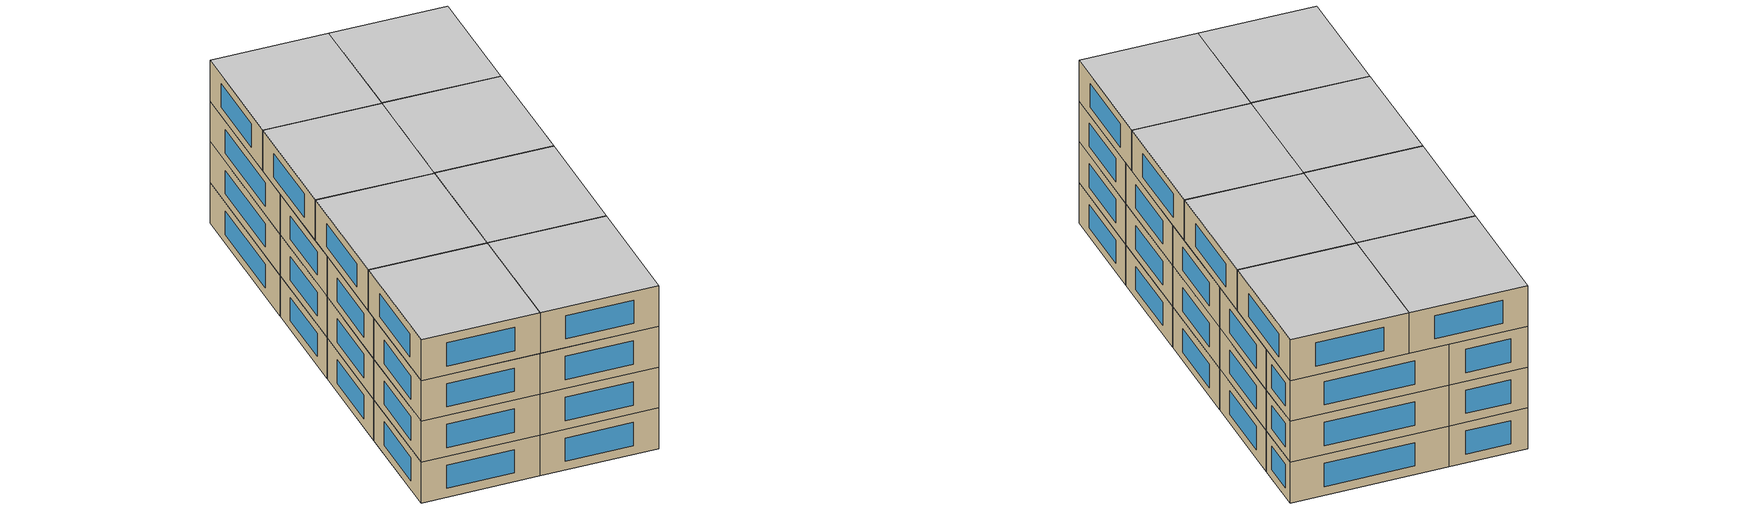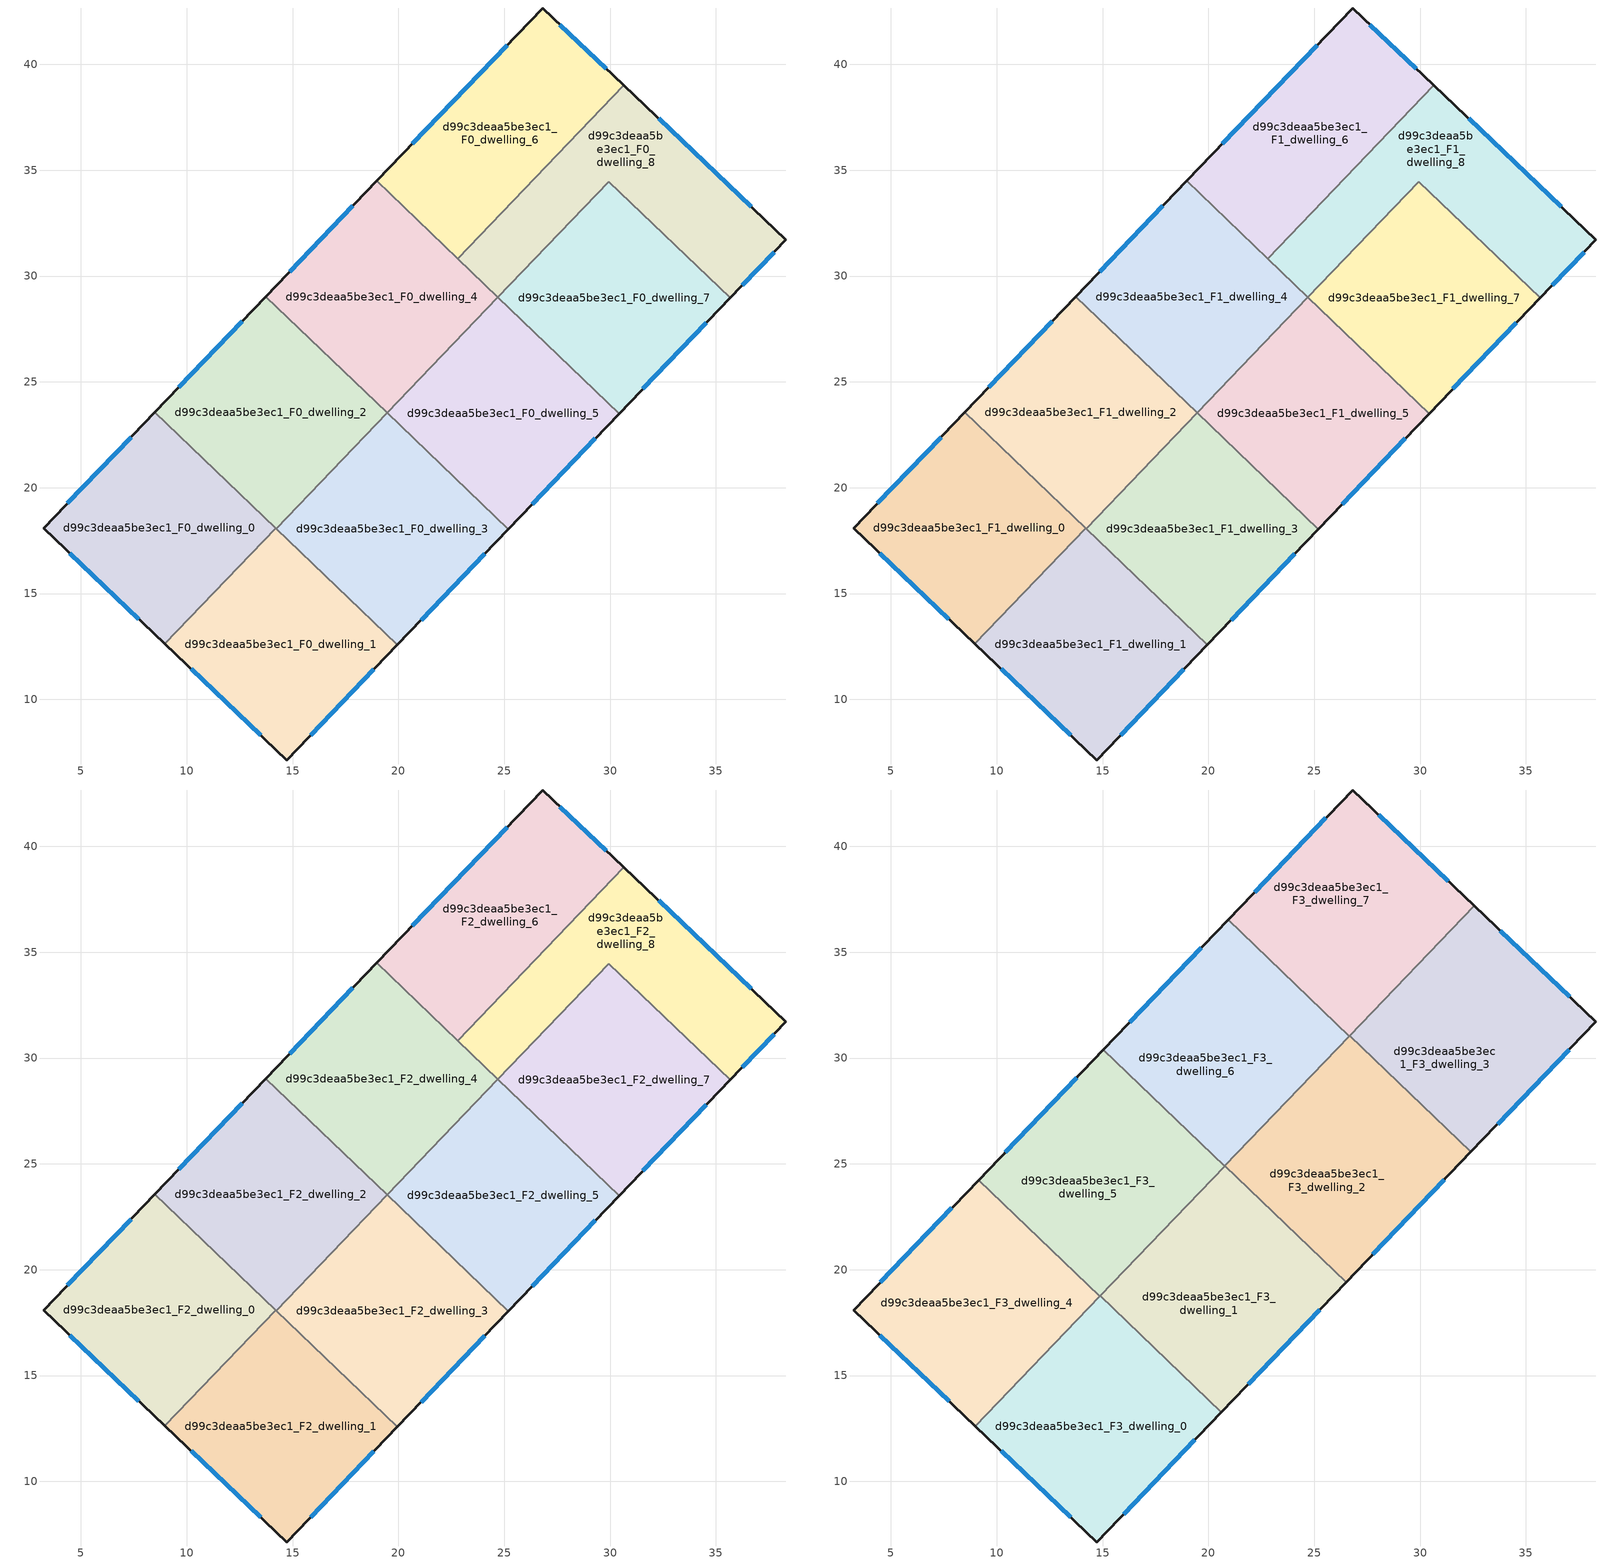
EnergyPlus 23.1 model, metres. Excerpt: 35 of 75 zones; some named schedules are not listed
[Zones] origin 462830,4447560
d99c3deaa5be3ec1_F0_dwelling_0
 floor ground (EU_floor_Construction): 14.21,18.08 8.97,12.62 3.23,18.08 8.49,23.57 z0
 wall outside (EU_wall_Construction): 8.49,23.57 3.23,18.08 8.97,12.62 z0:3
 wall to d99c3deaa5be3ec1_F0_dwelling_1 (EU_wall_Construction): 8.97,12.62 14.21,18.08 z0:3
 wall to d99c3deaa5be3ec1_F0_dwelling_2 (EU_wall_Construction): 14.21,18.08 8.49,23.57 z0:3
 window (EU_Window_Construction): 4.46,16.91 7.74,13.79 / 7.37,22.39 4.36,19.26 z0.64:2.36
d99c3deaa5be3ec1_F0_dwelling_1
 floor ground (EU_floor_Construction): 19.95,12.58 14.73,7.14 8.97,12.62 14.21,18.08 z0
 wall outside (EU_wall_Construction): 8.97,12.62 14.73,7.14 19.95,12.58 z0:3
 wall to d99c3deaa5be3ec1_F0_dwelling_3 (EU_wall_Construction): 19.95,12.58 14.22,18.07 z0:3
 wall to d99c3deaa5be3ec1_F0_dwelling_2 (EU_wall_Construction): 14.22,18.07 14.21,18.08 z0:3
 window (EU_Window_Construction): 10.2,11.45 13.5,8.31 / 15.85,8.3 18.83,11.41 z0.64:2.36
d99c3deaa5be3ec1_F0_dwelling_2
 floor ground (EU_floor_Construction): 19.46,23.54 14.22,18.07 8.49,23.57 13.73,29.03 z0
 wall outside (EU_wall_Construction): 13.73,29.03 8.49,23.57 z0:3
 wall to d99c3deaa5be3ec1_F0_dwelling_4 (EU_wall_Construction): 19.46,23.54 13.73,29.03 z0:3
 wall to d99c3deaa5be3ec1_F0_dwelling_3 (EU_wall_Construction): 14.22,18.07 19.46,23.54 z0:3
 window (EU_Window_Construction): 12.61,27.86 9.61,24.74 z0.64:2.36
d99c3deaa5be3ec1_F0_dwelling_3
 floor ground (EU_floor_Construction): 25.19,18.04 19.95,12.58 14.22,18.07 19.46,23.54 z0
 wall outside (EU_wall_Construction): 19.95,12.58 25.19,18.04 z0:3
 wall to d99c3deaa5be3ec1_F0_dwelling_5 (EU_wall_Construction): 25.19,18.04 19.46,23.54 z0:3
 window (EU_Window_Construction): 21.07,13.75 24.07,16.87 z0.64:2.36
d99c3deaa5be3ec1_F0_dwelling_4
 floor ground (EU_floor_Construction): 24.7,29 19.46,23.54 13.73,29.03 18.97,34.49 z0
 wall outside (EU_wall_Construction): 18.97,34.49 13.73,29.03 z0:3
 wall to d99c3deaa5be3ec1_F0_dwelling_5 (EU_wall_Construction): 19.46,23.54 24.7,29 z0:3
 wall to d99c3deaa5be3ec1_F0_dwelling_6 (EU_wall_Construction): 22.8,30.82 18.97,34.49 z0:3
 wall to d99c3deaa5be3ec1_F0_dwelling_8 (EU_wall_Construction): 24.7,29 22.8,30.82 z0:3
 window (EU_Window_Construction): 17.85,33.32 14.85,30.2 z0.64:2.36
d99c3deaa5be3ec1_F0_dwelling_5
 floor ground (EU_floor_Construction): 30.43,23.5 25.19,18.04 19.46,23.54 24.7,29 z0
 wall outside (EU_wall_Construction): 25.19,18.04 30.43,23.5 z0:3
 wall to d99c3deaa5be3ec1_F0_dwelling_7 (EU_wall_Construction): 30.43,23.5 24.7,29 z0:3
 window (EU_Window_Construction): 26.31,19.21 29.3,22.33 z0.64:2.36
d99c3deaa5be3ec1_F0_dwelling_6
 floor ground (EU_floor_Construction): 30.65,39.01 22.8,30.82 18.97,34.49 26.81,42.66 z0
 wall outside (EU_wall_Construction): 30.65,39.01 26.81,42.66 18.97,34.49 z0:3
 wall to d99c3deaa5be3ec1_F0_dwelling_8 (EU_wall_Construction): 22.8,30.82 30.65,39.01 z0:3
 window (EU_Window_Construction): 29.83,39.79 27.63,41.88 / 25.13,40.91 20.65,36.24 z0.64:2.36
d99c3deaa5be3ec1_F0_dwelling_7
 floor ground (EU_floor_Construction): 35.67,28.96 30.43,23.5 24.7,29 29.94,34.46 z0
 wall outside (EU_wall_Construction): 30.43,23.5 35.67,28.96 z0:3
 wall to d99c3deaa5be3ec1_F0_dwelling_8 (EU_wall_Construction): 35.67,28.96 29.94,34.46 24.7,29 z0:3
 window (EU_Window_Construction): 31.55,24.67 34.54,27.79 z0.64:2.36
d99c3deaa5be3ec1_F0_dwelling_8
 floor ground (EU_floor_Construction): 38.31,31.72 35.67,28.96 29.94,34.46 24.7,29 22.8,30.82 30.65,39.01 z0
 wall outside (EU_wall_Construction): 35.67,28.96 38.31,31.72 30.65,39.01 z0:3
 window (EU_Window_Construction): 36.67,33.28 32.29,37.45 / 36.23,29.55 37.74,31.13 z0.64:2.36
d99c3deaa5be3ec1_F1_dwelling_0
 floor to d99c3deaa5be3ec1_F0_dwelling_0 (EU_floor_Construction): 14.21,18.08 8.97,12.62 3.23,18.08 8.49,23.57 z3
 wall outside (EU_wall_Construction): 8.49,23.57 3.23,18.08 8.97,12.62 z3:6
 wall to d99c3deaa5be3ec1_F1_dwelling_1 (EU_wall_Construction): 8.97,12.62 14.21,18.08 z3:6
 wall to d99c3deaa5be3ec1_F1_dwelling_2 (EU_wall_Construction): 14.21,18.08 8.49,23.57 z3:6
 window (EU_Window_Construction): 4.46,16.91 7.74,13.79 / 7.37,22.39 4.36,19.26 z3.64:5.36
d99c3deaa5be3ec1_F1_dwelling_1
 floor to d99c3deaa5be3ec1_F0_dwelling_1 (EU_floor_Construction): 19.95,12.58 14.73,7.14 8.97,12.62 14.21,18.08 z3
 wall outside (EU_wall_Construction): 8.97,12.62 14.73,7.14 19.95,12.58 z3:6
 wall to d99c3deaa5be3ec1_F1_dwelling_3 (EU_wall_Construction): 19.95,12.58 14.22,18.07 z3:6
 wall to d99c3deaa5be3ec1_F1_dwelling_2 (EU_wall_Construction): 14.22,18.07 14.21,18.08 z3:6
 window (EU_Window_Construction): 10.2,11.45 13.5,8.31 / 15.85,8.3 18.83,11.41 z3.64:5.36
d99c3deaa5be3ec1_F1_dwelling_2
 floor to d99c3deaa5be3ec1_F0_dwelling_2 (EU_floor_Construction): 19.46,23.54 14.22,18.07 8.49,23.57 13.73,29.03 z3
 wall outside (EU_wall_Construction): 13.73,29.03 8.49,23.57 z3:6
 wall to d99c3deaa5be3ec1_F1_dwelling_4 (EU_wall_Construction): 19.46,23.54 13.73,29.03 z3:6
 wall to d99c3deaa5be3ec1_F1_dwelling_3 (EU_wall_Construction): 14.22,18.07 19.46,23.54 z3:6
 window (EU_Window_Construction): 12.61,27.86 9.61,24.74 z3.64:5.36
d99c3deaa5be3ec1_F1_dwelling_3
 floor to d99c3deaa5be3ec1_F0_dwelling_3 (EU_floor_Construction): 25.19,18.04 19.95,12.58 14.22,18.07 19.46,23.54 z3
 wall outside (EU_wall_Construction): 19.95,12.58 25.19,18.04 z3:6
 wall to d99c3deaa5be3ec1_F1_dwelling_5 (EU_wall_Construction): 25.19,18.04 19.46,23.54 z3:6
 window (EU_Window_Construction): 21.07,13.75 24.07,16.87 z3.64:5.36
d99c3deaa5be3ec1_F1_dwelling_4
 floor to d99c3deaa5be3ec1_F0_dwelling_4 (EU_floor_Construction): 24.7,29 19.46,23.54 13.73,29.03 18.97,34.49 z3
 wall outside (EU_wall_Construction): 18.97,34.49 13.73,29.03 z3:6
 wall to d99c3deaa5be3ec1_F1_dwelling_5 (EU_wall_Construction): 19.46,23.54 24.7,29 z3:6
 wall to d99c3deaa5be3ec1_F1_dwelling_6 (EU_wall_Construction): 22.8,30.82 18.97,34.49 z3:6
 wall to d99c3deaa5be3ec1_F1_dwelling_8 (EU_wall_Construction): 24.7,29 22.8,30.82 z3:6
 window (EU_Window_Construction): 17.85,33.32 14.85,30.2 z3.64:5.36
d99c3deaa5be3ec1_F1_dwelling_5
 floor to d99c3deaa5be3ec1_F0_dwelling_5 (EU_floor_Construction): 30.43,23.5 25.19,18.04 19.46,23.54 24.7,29 z3
 wall outside (EU_wall_Construction): 25.19,18.04 30.43,23.5 z3:6
 wall to d99c3deaa5be3ec1_F1_dwelling_7 (EU_wall_Construction): 30.43,23.5 24.7,29 z3:6
 window (EU_Window_Construction): 26.31,19.21 29.3,22.33 z3.64:5.36
d99c3deaa5be3ec1_F1_dwelling_6
 floor to d99c3deaa5be3ec1_F0_dwelling_6 (EU_floor_Construction): 30.65,39.01 22.8,30.82 18.97,34.49 26.81,42.66 z3
 wall outside (EU_wall_Construction): 30.65,39.01 26.81,42.66 18.97,34.49 z3:6
 wall to d99c3deaa5be3ec1_F1_dwelling_8 (EU_wall_Construction): 22.8,30.82 30.65,39.01 z3:6
 window (EU_Window_Construction): 29.83,39.79 27.63,41.88 / 25.13,40.91 20.65,36.24 z3.64:5.36
d99c3deaa5be3ec1_F1_dwelling_7
 floor to d99c3deaa5be3ec1_F0_dwelling_7 (EU_floor_Construction): 35.67,28.96 30.43,23.5 24.7,29 29.94,34.46 z3
 wall outside (EU_wall_Construction): 30.43,23.5 35.67,28.96 z3:6
 wall to d99c3deaa5be3ec1_F1_dwelling_8 (EU_wall_Construction): 35.67,28.96 29.94,34.46 24.7,29 z3:6
 window (EU_Window_Construction): 31.55,24.67 34.54,27.79 z3.64:5.36
d99c3deaa5be3ec1_F1_dwelling_8
 floor to d99c3deaa5be3ec1_F0_dwelling_8 (EU_floor_Construction): 38.31,31.72 35.67,28.96 29.94,34.46 24.7,29 22.8,30.82 30.65,39.01 z3
 wall outside (EU_wall_Construction): 35.67,28.96 38.31,31.72 30.65,39.01 z3:6
 window (EU_Window_Construction): 36.67,33.28 32.29,37.45 / 36.23,29.55 37.74,31.13 z3.64:5.36
d99c3deaa5be3ec1_F2_dwelling_0
 floor to d99c3deaa5be3ec1_F1_dwelling_0 (EU_floor_Construction): 14.21,18.08 8.97,12.62 3.23,18.08 8.49,23.57 z6
 wall outside (EU_wall_Construction): 8.49,23.57 3.23,18.08 8.97,12.62 z6:9
 wall to d99c3deaa5be3ec1_F2_dwelling_1 (EU_wall_Construction): 8.97,12.62 14.21,18.08 z6:9
 wall to d99c3deaa5be3ec1_F2_dwelling_2 (EU_wall_Construction): 14.21,18.08 8.49,23.57 z6:9
 window (EU_Window_Construction): 4.46,16.91 7.74,13.79 / 7.37,22.39 4.36,19.26 z6.64:8.36
 ceiling adiabatic (EU_roof_Construction): 8.97,12.62 14.21,18.08 8.49,23.57 3.23,18.08 z9
d99c3deaa5be3ec1_F2_dwelling_1
 floor to d99c3deaa5be3ec1_F1_dwelling_1 (EU_floor_Construction): 19.95,12.58 14.73,7.14 8.97,12.62 14.21,18.08 z6
 wall outside (EU_wall_Construction): 8.97,12.62 14.73,7.14 19.95,12.58 z6:9
 wall to d99c3deaa5be3ec1_F2_dwelling_3 (EU_wall_Construction): 19.95,12.58 14.22,18.07 z6:9
 wall to d99c3deaa5be3ec1_F2_dwelling_2 (EU_wall_Construction): 14.22,18.07 14.21,18.08 z6:9
 window (EU_Window_Construction): 10.2,11.45 13.5,8.31 / 15.85,8.3 18.83,11.41 z6.64:8.36
 ceiling adiabatic (EU_roof_Construction): 8.98,12.61 14.22,18.07 14.21,18.08 8.97,12.62 z9
d99c3deaa5be3ec1_F2_dwelling_2
 floor to d99c3deaa5be3ec1_F1_dwelling_2 (EU_floor_Construction): 19.46,23.54 14.22,18.07 8.49,23.57 13.73,29.03 z6
 wall outside (EU_wall_Construction): 13.73,29.03 8.49,23.57 z6:9
 wall to d99c3deaa5be3ec1_F2_dwelling_4 (EU_wall_Construction): 19.46,23.54 13.73,29.03 z6:9
 wall to d99c3deaa5be3ec1_F2_dwelling_3 (EU_wall_Construction): 14.22,18.07 19.46,23.54 z6:9
 window (EU_Window_Construction): 12.61,27.86 9.61,24.74 z6.64:8.36
 ceiling adiabatic (EU_roof_Construction): 14.22,18.07 19.46,23.54 13.73,29.03 8.49,23.57 z9
d99c3deaa5be3ec1_F2_dwelling_3
 floor to d99c3deaa5be3ec1_F1_dwelling_3 (EU_floor_Construction): 25.19,18.04 19.95,12.58 14.22,18.07 19.46,23.54 z6
 wall outside (EU_wall_Construction): 19.95,12.58 25.19,18.04 z6:9
 wall to d99c3deaa5be3ec1_F2_dwelling_5 (EU_wall_Construction): 25.19,18.04 19.46,23.54 z6:9
 window (EU_Window_Construction): 21.07,13.75 24.07,16.87 z6.64:8.36
d99c3deaa5be3ec1_F2_dwelling_4
 floor to d99c3deaa5be3ec1_F1_dwelling_4 (EU_floor_Construction): 24.7,29 19.46,23.54 13.73,29.03 18.97,34.49 z6
 wall outside (EU_wall_Construction): 18.97,34.49 13.73,29.03 z6:9
 wall to d99c3deaa5be3ec1_F2_dwelling_5 (EU_wall_Construction): 19.46,23.54 24.7,29 z6:9
 wall to d99c3deaa5be3ec1_F2_dwelling_6 (EU_wall_Construction): 22.8,30.82 18.97,34.49 z6:9
 wall to d99c3deaa5be3ec1_F2_dwelling_8 (EU_wall_Construction): 24.7,29 22.8,30.82 z6:9
 window (EU_Window_Construction): 17.85,33.32 14.85,30.2 z6.64:8.36
d99c3deaa5be3ec1_F2_dwelling_5
 floor to d99c3deaa5be3ec1_F1_dwelling_5 (EU_floor_Construction): 30.43,23.5 25.19,18.04 19.46,23.54 24.7,29 z6
 wall outside (EU_wall_Construction): 25.19,18.04 30.43,23.5 z6:9
 wall to d99c3deaa5be3ec1_F2_dwelling_7 (EU_wall_Construction): 30.43,23.5 24.7,29 z6:9
 window (EU_Window_Construction): 26.31,19.21 29.3,22.33 z6.64:8.36
d99c3deaa5be3ec1_F2_dwelling_6
 floor to d99c3deaa5be3ec1_F1_dwelling_6 (EU_floor_Construction): 30.65,39.01 22.8,30.82 18.97,34.49 26.81,42.66 z6
 wall outside (EU_wall_Construction): 30.65,39.01 26.81,42.66 18.97,34.49 z6:9
 wall to d99c3deaa5be3ec1_F2_dwelling_8 (EU_wall_Construction): 22.8,30.82 30.65,39.01 z6:9
 window (EU_Window_Construction): 29.83,39.79 27.63,41.88 / 25.13,40.91 20.65,36.24 z6.64:8.36
 ceiling adiabatic (EU_roof_Construction): 24.75,32.86 30.65,39.01 26.81,42.66 20.92,36.53 z9
d99c3deaa5be3ec1_F2_dwelling_7
 floor to d99c3deaa5be3ec1_F1_dwelling_7 (EU_floor_Construction): 35.67,28.96 30.43,23.5 24.7,29 29.94,34.46 z6
 wall outside (EU_wall_Construction): 30.43,23.5 35.67,28.96 z6:9
 wall to d99c3deaa5be3ec1_F2_dwelling_8 (EU_wall_Construction): 35.67,28.96 29.94,34.46 24.7,29 z6:9
 window (EU_Window_Construction): 31.55,24.67 34.54,27.79 z6.64:8.36
d99c3deaa5be3ec1_F2_dwelling_8
 floor to d99c3deaa5be3ec1_F1_dwelling_8 (EU_floor_Construction): 38.31,31.72 35.67,28.96 29.94,34.46 24.7,29 22.8,30.82 30.65,39.01 z6
 wall outside (EU_wall_Construction): 35.67,28.96 38.31,31.72 30.65,39.01 z6:9
 window (EU_Window_Construction): 36.67,33.28 32.29,37.45 / 36.23,29.55 37.74,31.13 z6.64:8.36
d99c3deaa5be3ec1_F3_dwelling_0
 floor to d99c3deaa5be3ec1_F2_dwelling_1 (EU_floor_Construction): 19.95,12.58 14.73,7.14 8.98,12.61 14.22,18.07 z9
 floor to d99c3deaa5be3ec1_F2_dwelling_3 (EU_floor_Construction): 20.61,13.27 19.95,12.58 14.22,18.07 14.89,18.77 z9
 wall outside (EU_wall_Construction): 8.98,12.61 14.73,7.14 20.61,13.27 z9:12
 wall to d99c3deaa5be3ec1_F3_dwelling_1 (EU_wall_Construction): 20.61,13.27 14.89,18.77 z9:12
 wall to d99c3deaa5be3ec1_F3_dwelling_4 (EU_wall_Construction): 14.86,18.74 8.98,12.61 z9:12
 wall to d99c3deaa5be3ec1_F3_dwelling_5 (EU_wall_Construction): 14.89,18.77 14.86,18.74 z9:12
 window (EU_Window_Construction): 15.99,8.45 19.35,11.96 / 10.21,11.44 13.5,8.31 z9.64:11.36
 ceiling to d99c3deaa5be3ec1_F4_dwelling_0 (EU_floor_Construction): 14.73,7.14 20.61,13.27 14.89,18.77 8.98,12.61 z12
d99c3deaa5be3ec1_F3_dwelling_1
 floor to d99c3deaa5be3ec1_F2_dwelling_3 (EU_floor_Construction): 25.19,18.04 20.61,13.27 14.89,18.77 19.46,23.54 z9
 floor to d99c3deaa5be3ec1_F2_dwelling_5 (EU_floor_Construction): 26.51,19.42 25.19,18.04 19.46,23.54 20.78,24.91 z9
 wall outside (EU_wall_Construction): 20.61,13.27 26.51,19.42 z9:12
 wall to d99c3deaa5be3ec1_F3_dwelling_2 (EU_wall_Construction): 26.51,19.42 20.78,24.91 z9:12
 wall to d99c3deaa5be3ec1_F3_dwelling_5 (EU_wall_Construction): 20.76,24.89 14.89,18.77 z9:12
 wall to d99c3deaa5be3ec1_F3_dwelling_6 (EU_wall_Construction): 20.78,24.91 20.76,24.89 z9:12
 window (EU_Window_Construction): 21.88,14.59 25.25,18.1 z9.64:11.36
 ceiling to d99c3deaa5be3ec1_F4_dwelling_1 (EU_floor_Construction): 20.61,13.27 26.51,19.42 20.78,24.91 14.89,18.77 z12
d99c3deaa5be3ec1_F3_dwelling_2
 floor to d99c3deaa5be3ec1_F2_dwelling_5 (EU_floor_Construction): 30.43,23.5 26.51,19.42 20.78,24.91 24.7,29 z9
 floor to d99c3deaa5be3ec1_F2_dwelling_7 (EU_floor_Construction): 32.4,25.56 30.43,23.5 24.7,29 26.67,31.06 z9
 wall outside (EU_wall_Construction): 26.51,19.42 32.4,25.56 z9:12
 wall to d99c3deaa5be3ec1_F3_dwelling_3 (EU_wall_Construction): 32.4,25.56 26.67,31.06 z9:12
 wall to d99c3deaa5be3ec1_F3_dwelling_6 (EU_wall_Construction): 26.65,31.04 20.78,24.91 z9:12
 wall to d99c3deaa5be3ec1_F3_dwelling_7 (EU_wall_Construction): 26.67,31.06 26.65,31.04 z9:12
 window (EU_Window_Construction): 27.77,20.73 31.14,24.25 z9.64:11.36
 ceiling to d99c3deaa5be3ec1_F4_dwelling_2 (EU_floor_Construction): 26.51,19.42 32.4,25.56 26.67,31.06 20.78,24.91 z12
d99c3deaa5be3ec1_F3_dwelling_3
 floor to d99c3deaa5be3ec1_F2_dwelling_7 (EU_floor_Construction): 35.67,28.96 32.4,25.56 26.67,31.06 29.94,34.46 z9
 floor to d99c3deaa5be3ec1_F2_dwelling_8 (EU_floor_Construction): 38.31,31.72 35.67,28.96 29.94,34.46 32.56,37.19 z9
 wall outside (EU_wall_Construction): 32.4,25.56 38.31,31.72 32.56,37.19 z9:12
 wall to d99c3deaa5be3ec1_F3_dwelling_7 (EU_wall_Construction): 32.56,37.19 26.67,31.06 z9:12
 window (EU_Window_Construction): 37.08,32.89 33.79,36.02 / 33.67,26.88 37.04,30.4 z9.64:11.36
 ceiling to d99c3deaa5be3ec1_F4_dwelling_3 (EU_floor_Construction): 32.4,25.56 38.31,31.72 32.56,37.19 26.67,31.06 z12
d99c3deaa5be3ec1_F3_dwelling_4
 floor adiabatic (EU_floor_Construction): 14.86,18.74 8.98,12.61 3.23,18.08 9.14,24.24 z9
 wall outside (EU_wall_Construction): 9.14,24.24 3.23,18.08 8.98,12.61 z9:12
 wall to d99c3deaa5be3ec1_F3_dwelling_5 (EU_wall_Construction): 14.86,18.74 9.14,24.24 z9:12
 window (EU_Window_Construction): 4.46,16.91 7.75,13.78 / 7.87,22.92 4.5,19.4 z9.64:11.36
 ceiling to d99c3deaa5be3ec1_F4_dwelling_4 (EU_floor_Construction): 8.98,12.61 14.86,18.74 9.14,24.24 3.23,18.08 z12
d99c3deaa5be3ec1_F3_dwelling_5
 floor adiabatic (EU_floor_Construction): 19.46,23.54 14.86,18.74 9.14,24.24 13.73,29.03 z9
 floor to d99c3deaa5be3ec1_F2_dwelling_4 (EU_floor_Construction): 20.76,24.89 19.46,23.54 13.73,29.03 15.03,30.38 z9
 wall outside (EU_wall_Construction): 15.03,30.38 9.14,24.24 z9:12
 wall to d99c3deaa5be3ec1_F3_dwelling_6 (EU_wall_Construction): 20.76,24.89 15.03,30.38 z9:12
 window (EU_Window_Construction): 13.77,29.07 10.4,25.55 z9.64:11.36
 ceiling to d99c3deaa5be3ec1_F4_dwelling_5 (EU_floor_Construction): 14.86,18.74 20.76,24.89 15.03,30.38 9.14,24.24 z12
d99c3deaa5be3ec1_F3_dwelling_6
 floor to d99c3deaa5be3ec1_F2_dwelling_4 (EU_floor_Construction): 24.7,29 20.76,24.89 15.03,30.38 18.97,34.49 z9
 floor to d99c3deaa5be3ec1_F2_dwelling_6 (EU_floor_Construction): 24.75,32.86 22.8,30.82 18.97,34.49 20.92,36.53 z9
 floor to d99c3deaa5be3ec1_F2_dwelling_8 (EU_floor_Construction): 26.65,31.04 24.7,29 22.8,30.82 24.75,32.86 z9
 wall outside (EU_wall_Construction): 20.92,36.53 15.03,30.38 z9:12
 wall to d99c3deaa5be3ec1_F3_dwelling_7 (EU_wall_Construction): 26.65,31.04 20.92,36.53 z9:12
 window (EU_Window_Construction): 19.66,35.21 16.29,31.7 z9.64:11.36
 ceiling to d99c3deaa5be3ec1_F4_dwelling_6 (EU_floor_Construction): 20.76,24.89 26.65,31.04 20.92,36.53 15.03,30.38 z12
d99c3deaa5be3ec1_F3_dwelling_7
 floor to d99c3deaa5be3ec1_F2_dwelling_8 (EU_floor_Construction): 32.56,37.19 26.65,31.04 24.75,32.86 30.65,39.01 z9
 floor adiabatic (EU_floor_Construction): 30.65,39.01 24.75,32.86 20.92,36.53 26.81,42.66 z9
 wall outside (EU_wall_Construction): 32.56,37.19 26.81,42.66 20.92,36.53 z9:12
 window (EU_Window_Construction): 31.33,38.36 28.04,41.49 / 25.55,41.35 22.18,37.84 z9.64:11.36
 ceiling to d99c3deaa5be3ec1_F4_dwelling_7 (EU_floor_Construction): 26.65,31.04 32.56,37.19 26.81,42.66 20.92,36.53 z12
[Building]
EU S2 Campaign: North Axis=0; Terrain=City; Solar Distribution=FullExterior
[Site:Location]
Yerevan-Zvartnots.Intl.AP: Latitude=40.15; Longitude=44.383; Time Zone=4; Elevation=854
[SizingPeriod:WeatherFileDays]
AnnualSizingPeriod: Begin Month=1; Begin Day of Month=1; End Month=12; End Day of Month=31; Day of Week for Start Day=Monday; Use Weather File Daylight Saving Period=No; Use Weather File Rain and Snow Indicators=No
[MATERIAL]
EU_InternalMass_Material: Roughness=MediumRough; Thickness=0.1; Conductivity=1; Density=1800; Specific Heat=900; Thermal Absorptance=0.9; Solar Absorptance=0.7; Visible Absorptance=0.7
[MATERIAL:NOMASS] Roughness=MediumRough; Thermal Absorptance=0.9; Solar Absorptance=0.7; Visible Absorptance=0.7
Name | Thermal Resistance
EU_wall_NoMass | 1.05043
EU_roof_NoMass | 1.45357
EU_floor_NoMass | 0.478065
[WINDOWMATERIAL:SIMPLEGLAZINGSYSTEM]
EU_Window_SimpleGlazing: UFactor=2.5566; Solar Heat Gain Coefficient=0.75; Visible Transmittance=0.75
[CONSTRUCTION]
EU_wall_Construction: EU_wall_NoMass
EU_roof_Construction: EU_roof_NoMass
EU_floor_Construction: EU_floor_NoMass
EU_Window_Construction: EU_Window_SimpleGlazing
EU_InternalMass_Construction: EU_InternalMass_Material
[ZONE] Type=1; Multiplier=1; Ceiling Height=autocalculate; Floor Area=autocalculate; Part of Total Floor Area=Yes
Name | Volume
d99c3deaa5be3ec1_F0_dwelling_0; d99c3deaa5be3ec1_F1_dwelling_0; d99c3deaa5be3ec1_F2_dwelling_0; d99c3deaa5be3ec1_F0_dwelling_1; d99c3deaa5be3ec1_F1_dwelling_1; d99c3deaa5be3ec1_F2_dwelling_1 | 180.231
d99c3deaa5be3ec1_F3_dwelling_0; d99c3deaa5be3ec1_F3_dwelling_3 | 202.784
d99c3deaa5be3ec1_F3_dwelling_1 | 202.794
d99c3deaa5be3ec1_F0_dwelling_2; d99c3deaa5be3ec1_F1_dwelling_2; d99c3deaa5be3ec1_F2_dwelling_2 | 180.224
d99c3deaa5be3ec1_F3_dwelling_2 | 202.777
d99c3deaa5be3ec1_F0_dwelling_3; d99c3deaa5be3ec1_F1_dwelling_3; d99c3deaa5be3ec1_F2_dwelling_3; d99c3deaa5be3ec1_F0_dwelling_5; d99c3deaa5be3ec1_F1_dwelling_5; d99c3deaa5be3ec1_F2_dwelling_5 | 180.241
d99c3deaa5be3ec1_F0_dwelling_4; d99c3deaa5be3ec1_F1_dwelling_4; d99c3deaa5be3ec1_F2_dwelling_4 | 180.208
d99c3deaa5be3ec1_F3_dwelling_4; d99c3deaa5be3ec1_F3_dwelling_7 | 202.748
d99c3deaa5be3ec1_F3_dwelling_5 | 202.741
d99c3deaa5be3ec1_F0_dwelling_6; d99c3deaa5be3ec1_F1_dwelling_6; d99c3deaa5be3ec1_F2_dwelling_6 | 180.235
d99c3deaa5be3ec1_F3_dwelling_6 | 202.757
d99c3deaa5be3ec1_F0_dwelling_7; d99c3deaa5be3ec1_F1_dwelling_7; d99c3deaa5be3ec1_F2_dwelling_7 | 180.258
d99c3deaa5be3ec1_F0_dwelling_8; d99c3deaa5be3ec1_F1_dwelling_8; d99c3deaa5be3ec1_F2_dwelling_8 | 180.214
[INTERNALMASS] Construction=EU_InternalMass_Construction
Name | Zone or ZoneList | Surface Area
d99c3deaa5be3ec1_F0_dwelling_0_EU_InternalMass | d99c3deaa5be3ec1_F0_dwelling_0 | 60.0762
d99c3deaa5be3ec1_F0_dwelling_1_EU_InternalMass | d99c3deaa5be3ec1_F0_dwelling_1 | 60.0796
d99c3deaa5be3ec1_F0_dwelling_2_EU_InternalMass | d99c3deaa5be3ec1_F0_dwelling_2 | 60.0763
d99c3deaa5be3ec1_F0_dwelling_3_EU_InternalMass | d99c3deaa5be3ec1_F0_dwelling_3 | 60.0804
d99c3deaa5be3ec1_F0_dwelling_4_EU_InternalMass | d99c3deaa5be3ec1_F0_dwelling_4 | 60.0708
d99c3deaa5be3ec1_F0_dwelling_5_EU_InternalMass | d99c3deaa5be3ec1_F0_dwelling_5 | 60.0787
d99c3deaa5be3ec1_F0_dwelling_6_EU_InternalMass | d99c3deaa5be3ec1_F0_dwelling_6 | 60.0788
d99c3deaa5be3ec1_F0_dwelling_7_EU_InternalMass | d99c3deaa5be3ec1_F0_dwelling_7 | 60.0858
d99c3deaa5be3ec1_F0_dwelling_8_EU_InternalMass | d99c3deaa5be3ec1_F0_dwelling_8 | 60.0715
d99c3deaa5be3ec1_F1_dwelling_0_EU_InternalMass | d99c3deaa5be3ec1_F1_dwelling_0 | 60.0762
d99c3deaa5be3ec1_F1_dwelling_1_EU_InternalMass | d99c3deaa5be3ec1_F1_dwelling_1 | 60.0796
d99c3deaa5be3ec1_F1_dwelling_2_EU_InternalMass | d99c3deaa5be3ec1_F1_dwelling_2 | 60.0763
d99c3deaa5be3ec1_F1_dwelling_3_EU_InternalMass | d99c3deaa5be3ec1_F1_dwelling_3 | 60.0804
d99c3deaa5be3ec1_F1_dwelling_4_EU_InternalMass | d99c3deaa5be3ec1_F1_dwelling_4 | 60.0708
d99c3deaa5be3ec1_F1_dwelling_5_EU_InternalMass | d99c3deaa5be3ec1_F1_dwelling_5 | 60.0787
d99c3deaa5be3ec1_F1_dwelling_6_EU_InternalMass | d99c3deaa5be3ec1_F1_dwelling_6 | 60.0788
d99c3deaa5be3ec1_F1_dwelling_7_EU_InternalMass | d99c3deaa5be3ec1_F1_dwelling_7 | 60.0858
d99c3deaa5be3ec1_F1_dwelling_8_EU_InternalMass | d99c3deaa5be3ec1_F1_dwelling_8 | 60.0715
d99c3deaa5be3ec1_F2_dwelling_0_EU_InternalMass | d99c3deaa5be3ec1_F2_dwelling_0 | 60.0762
d99c3deaa5be3ec1_F2_dwelling_1_EU_InternalMass | d99c3deaa5be3ec1_F2_dwelling_1 | 60.0796
d99c3deaa5be3ec1_F2_dwelling_2_EU_InternalMass | d99c3deaa5be3ec1_F2_dwelling_2 | 60.0763
d99c3deaa5be3ec1_F2_dwelling_3_EU_InternalMass | d99c3deaa5be3ec1_F2_dwelling_3 | 60.0804
d99c3deaa5be3ec1_F2_dwelling_4_EU_InternalMass | d99c3deaa5be3ec1_F2_dwelling_4 | 60.0708
d99c3deaa5be3ec1_F2_dwelling_5_EU_InternalMass | d99c3deaa5be3ec1_F2_dwelling_5 | 60.0787
d99c3deaa5be3ec1_F2_dwelling_6_EU_InternalMass | d99c3deaa5be3ec1_F2_dwelling_6 | 60.0788
d99c3deaa5be3ec1_F2_dwelling_7_EU_InternalMass | d99c3deaa5be3ec1_F2_dwelling_7 | 60.0858
d99c3deaa5be3ec1_F2_dwelling_8_EU_InternalMass | d99c3deaa5be3ec1_F2_dwelling_8 | 60.0715
d99c3deaa5be3ec1_F3_dwelling_0_EU_InternalMass | d99c3deaa5be3ec1_F3_dwelling_0 | 67.5947
d99c3deaa5be3ec1_F3_dwelling_1_EU_InternalMass | d99c3deaa5be3ec1_F3_dwelling_1 | 67.598
d99c3deaa5be3ec1_F3_dwelling_2_EU_InternalMass | d99c3deaa5be3ec1_F3_dwelling_2 | 67.5922
d99c3deaa5be3ec1_F3_dwelling_3_EU_InternalMass | d99c3deaa5be3ec1_F3_dwelling_3 | 67.5947
d99c3deaa5be3ec1_F3_dwelling_4_EU_InternalMass | d99c3deaa5be3ec1_F3_dwelling_4 | 67.5826
d99c3deaa5be3ec1_F3_dwelling_5_EU_InternalMass | d99c3deaa5be3ec1_F3_dwelling_5 | 67.5802
d99c3deaa5be3ec1_F3_dwelling_6_EU_InternalMass | d99c3deaa5be3ec1_F3_dwelling_6 | 67.5859
d99c3deaa5be3ec1_F3_dwelling_7_EU_InternalMass | d99c3deaa5be3ec1_F3_dwelling_7 | 67.5826
[OTHEREQUIPMENT] Fuel Type=Electricity; Design Level Calculation Method=Watts/Area; Power per Zone Floor Area=1; Fraction Latent=0; Fraction Radiant=0; Fraction Lost=0; Carbon Dioxide Generation Rate=0; EndUse Subcategory=EU_Step8_InternalGains
Name | Zone or ZoneList or Space or SpaceList | Schedule
EU_Step8_InternalGain_d99c3deaa5be3ec1_F0_dwelling_0_f000 | d99c3deaa5be3ec1_F0_dwelling_0 | EU_Step8_GainSchedule_d99c3deaa5be3ec1_F0_dwelling_0_f000
EU_Step8_InternalGain_d99c3deaa5be3ec1_F0_dwelling_1_f000 | d99c3deaa5be3ec1_F0_dwelling_1 | EU_Step8_GainSchedule_d99c3deaa5be3ec1_F0_dwelling_1_f000
EU_Step8_InternalGain_d99c3deaa5be3ec1_F0_dwelling_2_f000 | d99c3deaa5be3ec1_F0_dwelling_2 | EU_Step8_GainSchedule_d99c3deaa5be3ec1_F0_dwelling_2_f000
EU_Step8_InternalGain_d99c3deaa5be3ec1_F0_dwelling_3_f000 | d99c3deaa5be3ec1_F0_dwelling_3 | EU_Step8_GainSchedule_d99c3deaa5be3ec1_F0_dwelling_3_f000
EU_Step8_InternalGain_d99c3deaa5be3ec1_F0_dwelling_4_f000 | d99c3deaa5be3ec1_F0_dwelling_4 | EU_Step8_GainSchedule_d99c3deaa5be3ec1_F0_dwelling_4_f000
EU_Step8_InternalGain_d99c3deaa5be3ec1_F0_dwelling_5_f000 | d99c3deaa5be3ec1_F0_dwelling_5 | EU_Step8_GainSchedule_d99c3deaa5be3ec1_F0_dwelling_5_f000
EU_Step8_InternalGain_d99c3deaa5be3ec1_F0_dwelling_6_f000 | d99c3deaa5be3ec1_F0_dwelling_6 | EU_Step8_GainSchedule_d99c3deaa5be3ec1_F0_dwelling_6_f000
EU_Step8_InternalGain_d99c3deaa5be3ec1_F0_dwelling_7_f000 | d99c3deaa5be3ec1_F0_dwelling_7 | EU_Step8_GainSchedule_d99c3deaa5be3ec1_F0_dwelling_7_f000
EU_Step8_InternalGain_d99c3deaa5be3ec1_F0_dwelling_8_f000 | d99c3deaa5be3ec1_F0_dwelling_8 | EU_Step8_GainSchedule_d99c3deaa5be3ec1_F0_dwelling_8_f000
EU_Step8_InternalGain_d99c3deaa5be3ec1_F1_dwelling_0_f000 | d99c3deaa5be3ec1_F1_dwelling_0 | EU_Step8_GainSchedule_d99c3deaa5be3ec1_F1_dwelling_0_f000
EU_Step8_InternalGain_d99c3deaa5be3ec1_F1_dwelling_1_f000 | d99c3deaa5be3ec1_F1_dwelling_1 | EU_Step8_GainSchedule_d99c3deaa5be3ec1_F1_dwelling_1_f000
EU_Step8_InternalGain_d99c3deaa5be3ec1_F1_dwelling_2_f000 | d99c3deaa5be3ec1_F1_dwelling_2 | EU_Step8_GainSchedule_d99c3deaa5be3ec1_F1_dwelling_2_f000
EU_Step8_InternalGain_d99c3deaa5be3ec1_F1_dwelling_3_f000 | d99c3deaa5be3ec1_F1_dwelling_3 | EU_Step8_GainSchedule_d99c3deaa5be3ec1_F1_dwelling_3_f000
EU_Step8_InternalGain_d99c3deaa5be3ec1_F1_dwelling_4_f000 | d99c3deaa5be3ec1_F1_dwelling_4 | EU_Step8_GainSchedule_d99c3deaa5be3ec1_F1_dwelling_4_f000
EU_Step8_InternalGain_d99c3deaa5be3ec1_F1_dwelling_5_f000 | d99c3deaa5be3ec1_F1_dwelling_5 | EU_Step8_GainSchedule_d99c3deaa5be3ec1_F1_dwelling_5_f000
EU_Step8_InternalGain_d99c3deaa5be3ec1_F1_dwelling_6_f000 | d99c3deaa5be3ec1_F1_dwelling_6 | EU_Step8_GainSchedule_d99c3deaa5be3ec1_F1_dwelling_6_f000
EU_Step8_InternalGain_d99c3deaa5be3ec1_F1_dwelling_7_f000 | d99c3deaa5be3ec1_F1_dwelling_7 | EU_Step8_GainSchedule_d99c3deaa5be3ec1_F1_dwelling_7_f000
EU_Step8_InternalGain_d99c3deaa5be3ec1_F1_dwelling_8_f000 | d99c3deaa5be3ec1_F1_dwelling_8 | EU_Step8_GainSchedule_d99c3deaa5be3ec1_F1_dwelling_8_f000
EU_Step8_InternalGain_d99c3deaa5be3ec1_F2_dwelling_0_f000 | d99c3deaa5be3ec1_F2_dwelling_0 | EU_Step8_GainSchedule_d99c3deaa5be3ec1_F2_dwelling_0_f000
EU_Step8_InternalGain_d99c3deaa5be3ec1_F2_dwelling_1_f000 | d99c3deaa5be3ec1_F2_dwelling_1 | EU_Step8_GainSchedule_d99c3deaa5be3ec1_F2_dwelling_1_f000
EU_Step8_InternalGain_d99c3deaa5be3ec1_F2_dwelling_2_f000 | d99c3deaa5be3ec1_F2_dwelling_2 | EU_Step8_GainSchedule_d99c3deaa5be3ec1_F2_dwelling_2_f000
EU_Step8_InternalGain_d99c3deaa5be3ec1_F2_dwelling_3_f000 | d99c3deaa5be3ec1_F2_dwelling_3 | EU_Step8_GainSchedule_d99c3deaa5be3ec1_F2_dwelling_3_f000
EU_Step8_InternalGain_d99c3deaa5be3ec1_F2_dwelling_4_f000 | d99c3deaa5be3ec1_F2_dwelling_4 | EU_Step8_GainSchedule_d99c3deaa5be3ec1_F2_dwelling_4_f000
EU_Step8_InternalGain_d99c3deaa5be3ec1_F2_dwelling_5_f000 | d99c3deaa5be3ec1_F2_dwelling_5 | EU_Step8_GainSchedule_d99c3deaa5be3ec1_F2_dwelling_5_f000
EU_Step8_InternalGain_d99c3deaa5be3ec1_F2_dwelling_6_f000 | d99c3deaa5be3ec1_F2_dwelling_6 | EU_Step8_GainSchedule_d99c3deaa5be3ec1_F2_dwelling_6_f000
EU_Step8_InternalGain_d99c3deaa5be3ec1_F2_dwelling_7_f000 | d99c3deaa5be3ec1_F2_dwelling_7 | EU_Step8_GainSchedule_d99c3deaa5be3ec1_F2_dwelling_7_f000
EU_Step8_InternalGain_d99c3deaa5be3ec1_F2_dwelling_8_f000 | d99c3deaa5be3ec1_F2_dwelling_8 | EU_Step8_GainSchedule_d99c3deaa5be3ec1_F2_dwelling_8_f000
EU_Step8_InternalGain_d99c3deaa5be3ec1_F3_dwelling_0_f000 | d99c3deaa5be3ec1_F3_dwelling_0 | EU_Step8_GainSchedule_d99c3deaa5be3ec1_F3_dwelling_0_f000
EU_Step8_InternalGain_d99c3deaa5be3ec1_F3_dwelling_1_f000 | d99c3deaa5be3ec1_F3_dwelling_1 | EU_Step8_GainSchedule_d99c3deaa5be3ec1_F3_dwelling_1_f000
EU_Step8_InternalGain_d99c3deaa5be3ec1_F3_dwelling_2_f000 | d99c3deaa5be3ec1_F3_dwelling_2 | EU_Step8_GainSchedule_d99c3deaa5be3ec1_F3_dwelling_2_f000
EU_Step8_InternalGain_d99c3deaa5be3ec1_F3_dwelling_3_f000 | d99c3deaa5be3ec1_F3_dwelling_3 | EU_Step8_GainSchedule_d99c3deaa5be3ec1_F3_dwelling_3_f000
EU_Step8_InternalGain_d99c3deaa5be3ec1_F3_dwelling_4_f000 | d99c3deaa5be3ec1_F3_dwelling_4 | EU_Step8_GainSchedule_d99c3deaa5be3ec1_F3_dwelling_4_f000
EU_Step8_InternalGain_d99c3deaa5be3ec1_F3_dwelling_5_f000 | d99c3deaa5be3ec1_F3_dwelling_5 | EU_Step8_GainSchedule_d99c3deaa5be3ec1_F3_dwelling_5_f000
EU_Step8_InternalGain_d99c3deaa5be3ec1_F3_dwelling_6_f000 | d99c3deaa5be3ec1_F3_dwelling_6 | EU_Step8_GainSchedule_d99c3deaa5be3ec1_F3_dwelling_6_f000
EU_Step8_InternalGain_d99c3deaa5be3ec1_F3_dwelling_7_f000 | d99c3deaa5be3ec1_F3_dwelling_7 | EU_Step8_GainSchedule_d99c3deaa5be3ec1_F3_dwelling_7_f000
[ZONEVENTILATION:DESIGNFLOWRATE] Schedule=EU_AlwaysOn; Design Flow Rate Calculation Method=AirChanges/Hour; Air Changes per Hour=0.557805; Ventilation Type=Natural; Fan Pressure Rise=0; Fan Total Efficiency=1; Constant Term Coefficient=1; Temperature Term Coefficient=0; Velocity Term Coefficient=0; Velocity Squared Term Coefficient=0; Minimum Indoor Temperature=-100; Maximum Indoor Temperature=100; Delta Temperature=-100; Minimum Outdoor Temperature=-100; Maximum Outdoor Temperature=100; Maximum Wind Speed=40
Name | Zone or ZoneList or Space or SpaceList
EU_ConstantAir_d99c3deaa5be3ec1_F0_dwelling_0 | d99c3deaa5be3ec1_F0_dwelling_0
EU_ConstantAir_d99c3deaa5be3ec1_F0_dwelling_1 | d99c3deaa5be3ec1_F0_dwelling_1
EU_ConstantAir_d99c3deaa5be3ec1_F0_dwelling_2 | d99c3deaa5be3ec1_F0_dwelling_2
EU_ConstantAir_d99c3deaa5be3ec1_F0_dwelling_3 | d99c3deaa5be3ec1_F0_dwelling_3
EU_ConstantAir_d99c3deaa5be3ec1_F0_dwelling_4 | d99c3deaa5be3ec1_F0_dwelling_4
EU_ConstantAir_d99c3deaa5be3ec1_F0_dwelling_5 | d99c3deaa5be3ec1_F0_dwelling_5
EU_ConstantAir_d99c3deaa5be3ec1_F0_dwelling_6 | d99c3deaa5be3ec1_F0_dwelling_6
EU_ConstantAir_d99c3deaa5be3ec1_F0_dwelling_7 | d99c3deaa5be3ec1_F0_dwelling_7
EU_ConstantAir_d99c3deaa5be3ec1_F0_dwelling_8 | d99c3deaa5be3ec1_F0_dwelling_8
EU_ConstantAir_d99c3deaa5be3ec1_F1_dwelling_0 | d99c3deaa5be3ec1_F1_dwelling_0
EU_ConstantAir_d99c3deaa5be3ec1_F1_dwelling_1 | d99c3deaa5be3ec1_F1_dwelling_1
EU_ConstantAir_d99c3deaa5be3ec1_F1_dwelling_2 | d99c3deaa5be3ec1_F1_dwelling_2
EU_ConstantAir_d99c3deaa5be3ec1_F1_dwelling_3 | d99c3deaa5be3ec1_F1_dwelling_3
EU_ConstantAir_d99c3deaa5be3ec1_F1_dwelling_4 | d99c3deaa5be3ec1_F1_dwelling_4
EU_ConstantAir_d99c3deaa5be3ec1_F1_dwelling_5 | d99c3deaa5be3ec1_F1_dwelling_5
EU_ConstantAir_d99c3deaa5be3ec1_F1_dwelling_6 | d99c3deaa5be3ec1_F1_dwelling_6
EU_ConstantAir_d99c3deaa5be3ec1_F1_dwelling_7 | d99c3deaa5be3ec1_F1_dwelling_7
EU_ConstantAir_d99c3deaa5be3ec1_F1_dwelling_8 | d99c3deaa5be3ec1_F1_dwelling_8
EU_ConstantAir_d99c3deaa5be3ec1_F2_dwelling_0 | d99c3deaa5be3ec1_F2_dwelling_0
EU_ConstantAir_d99c3deaa5be3ec1_F2_dwelling_1 | d99c3deaa5be3ec1_F2_dwelling_1
EU_ConstantAir_d99c3deaa5be3ec1_F2_dwelling_2 | d99c3deaa5be3ec1_F2_dwelling_2
EU_ConstantAir_d99c3deaa5be3ec1_F2_dwelling_3 | d99c3deaa5be3ec1_F2_dwelling_3
EU_ConstantAir_d99c3deaa5be3ec1_F2_dwelling_4 | d99c3deaa5be3ec1_F2_dwelling_4
EU_ConstantAir_d99c3deaa5be3ec1_F2_dwelling_5 | d99c3deaa5be3ec1_F2_dwelling_5
EU_ConstantAir_d99c3deaa5be3ec1_F2_dwelling_6 | d99c3deaa5be3ec1_F2_dwelling_6
EU_ConstantAir_d99c3deaa5be3ec1_F2_dwelling_7 | d99c3deaa5be3ec1_F2_dwelling_7
EU_ConstantAir_d99c3deaa5be3ec1_F2_dwelling_8 | d99c3deaa5be3ec1_F2_dwelling_8
EU_ConstantAir_d99c3deaa5be3ec1_F3_dwelling_0 | d99c3deaa5be3ec1_F3_dwelling_0
EU_ConstantAir_d99c3deaa5be3ec1_F3_dwelling_1 | d99c3deaa5be3ec1_F3_dwelling_1
EU_ConstantAir_d99c3deaa5be3ec1_F3_dwelling_2 | d99c3deaa5be3ec1_F3_dwelling_2
EU_ConstantAir_d99c3deaa5be3ec1_F3_dwelling_3 | d99c3deaa5be3ec1_F3_dwelling_3
EU_ConstantAir_d99c3deaa5be3ec1_F3_dwelling_4 | d99c3deaa5be3ec1_F3_dwelling_4
EU_ConstantAir_d99c3deaa5be3ec1_F3_dwelling_5 | d99c3deaa5be3ec1_F3_dwelling_5
EU_ConstantAir_d99c3deaa5be3ec1_F3_dwelling_6 | d99c3deaa5be3ec1_F3_dwelling_6
EU_ConstantAir_d99c3deaa5be3ec1_F3_dwelling_7 | d99c3deaa5be3ec1_F3_dwelling_7
[HVACTEMPLATE:ZONE:IDEALLOADSAIRSYSTEM] System Availability Schedule=EU_AlwaysOn; Maximum Heating Supply Air Temperature=50; Minimum Cooling Supply Air Temperature=13; Maximum Heating Supply Air Humidity Ratio=0.0156; Minimum Cooling Supply Air Humidity Ratio=0.0077; Heating Limit=NoLimit; Cooling Limit=NoLimit; Heating Availability Schedule=EU_AlwaysOn; Cooling Availability Schedule=EU_CoolingOff; Dehumidification Control Type=ConstantSensibleHeatRatio; Cooling Sensible Heat Ratio=0.7; Dehumidification Setpoint=60; Humidification Control Type=None; Humidification Setpoint=30; Outdoor Air Method=None; Outdoor Air Flow Rate per Person=0.00944; Outdoor Air Flow Rate per Zone Floor Area=0; Outdoor Air Flow Rate per Zone=0; Demand Controlled Ventilation Type=None; Outdoor Air Economizer Type=NoEconomizer; Heat Recovery Type=None; Sensible Heat Recovery Effectiveness=0.7; Latent Heat Recovery Effectiveness=0.65
Name | Template Thermostat
d99c3deaa5be3ec1_F0_dwelling_0 | EU_HeatOnly_d99c3deaa5be3ec1_F0_dwelling_0
d99c3deaa5be3ec1_F0_dwelling_1 | EU_HeatOnly_d99c3deaa5be3ec1_F0_dwelling_1
d99c3deaa5be3ec1_F0_dwelling_2 | EU_HeatOnly_d99c3deaa5be3ec1_F0_dwelling_2
d99c3deaa5be3ec1_F0_dwelling_3 | EU_HeatOnly_d99c3deaa5be3ec1_F0_dwelling_3
d99c3deaa5be3ec1_F0_dwelling_4 | EU_HeatOnly_d99c3deaa5be3ec1_F0_dwelling_4
d99c3deaa5be3ec1_F0_dwelling_5 | EU_HeatOnly_d99c3deaa5be3ec1_F0_dwelling_5
d99c3deaa5be3ec1_F0_dwelling_6 | EU_HeatOnly_d99c3deaa5be3ec1_F0_dwelling_6
d99c3deaa5be3ec1_F0_dwelling_7 | EU_HeatOnly_d99c3deaa5be3ec1_F0_dwelling_7
d99c3deaa5be3ec1_F0_dwelling_8 | EU_HeatOnly_d99c3deaa5be3ec1_F0_dwelling_8
d99c3deaa5be3ec1_F1_dwelling_0 | EU_HeatOnly_d99c3deaa5be3ec1_F1_dwelling_0
d99c3deaa5be3ec1_F1_dwelling_1 | EU_HeatOnly_d99c3deaa5be3ec1_F1_dwelling_1
d99c3deaa5be3ec1_F1_dwelling_2 | EU_HeatOnly_d99c3deaa5be3ec1_F1_dwelling_2
d99c3deaa5be3ec1_F1_dwelling_3 | EU_HeatOnly_d99c3deaa5be3ec1_F1_dwelling_3
d99c3deaa5be3ec1_F1_dwelling_4 | EU_HeatOnly_d99c3deaa5be3ec1_F1_dwelling_4
d99c3deaa5be3ec1_F1_dwelling_5 | EU_HeatOnly_d99c3deaa5be3ec1_F1_dwelling_5
d99c3deaa5be3ec1_F1_dwelling_6 | EU_HeatOnly_d99c3deaa5be3ec1_F1_dwelling_6
d99c3deaa5be3ec1_F1_dwelling_7 | EU_HeatOnly_d99c3deaa5be3ec1_F1_dwelling_7
d99c3deaa5be3ec1_F1_dwelling_8 | EU_HeatOnly_d99c3deaa5be3ec1_F1_dwelling_8
d99c3deaa5be3ec1_F2_dwelling_0 | EU_HeatOnly_d99c3deaa5be3ec1_F2_dwelling_0
d99c3deaa5be3ec1_F2_dwelling_1 | EU_HeatOnly_d99c3deaa5be3ec1_F2_dwelling_1
d99c3deaa5be3ec1_F2_dwelling_2 | EU_HeatOnly_d99c3deaa5be3ec1_F2_dwelling_2
d99c3deaa5be3ec1_F2_dwelling_3 | EU_HeatOnly_d99c3deaa5be3ec1_F2_dwelling_3
d99c3deaa5be3ec1_F2_dwelling_4 | EU_HeatOnly_d99c3deaa5be3ec1_F2_dwelling_4
d99c3deaa5be3ec1_F2_dwelling_5 | EU_HeatOnly_d99c3deaa5be3ec1_F2_dwelling_5
d99c3deaa5be3ec1_F2_dwelling_6 | EU_HeatOnly_d99c3deaa5be3ec1_F2_dwelling_6
d99c3deaa5be3ec1_F2_dwelling_7 | EU_HeatOnly_d99c3deaa5be3ec1_F2_dwelling_7
d99c3deaa5be3ec1_F2_dwelling_8 | EU_HeatOnly_d99c3deaa5be3ec1_F2_dwelling_8
d99c3deaa5be3ec1_F3_dwelling_0 | EU_HeatOnly_d99c3deaa5be3ec1_F3_dwelling_0
d99c3deaa5be3ec1_F3_dwelling_1 | EU_HeatOnly_d99c3deaa5be3ec1_F3_dwelling_1
d99c3deaa5be3ec1_F3_dwelling_2 | EU_HeatOnly_d99c3deaa5be3ec1_F3_dwelling_2
d99c3deaa5be3ec1_F3_dwelling_3 | EU_HeatOnly_d99c3deaa5be3ec1_F3_dwelling_3
d99c3deaa5be3ec1_F3_dwelling_4 | EU_HeatOnly_d99c3deaa5be3ec1_F3_dwelling_4
d99c3deaa5be3ec1_F3_dwelling_5 | EU_HeatOnly_d99c3deaa5be3ec1_F3_dwelling_5
d99c3deaa5be3ec1_F3_dwelling_6 | EU_HeatOnly_d99c3deaa5be3ec1_F3_dwelling_6
d99c3deaa5be3ec1_F3_dwelling_7 | EU_HeatOnly_d99c3deaa5be3ec1_F3_dwelling_7
[SIZING:ZONE] Zone Cooling Design Supply Air Temperature Input Method=SupplyAirTemperature; Zone Cooling Design Supply Air Temperature=13; Zone Heating Design Supply Air Temperature Input Method=SupplyAirTemperature; Zone Heating Design Supply Air Temperature=50; Zone Cooling Design Supply Air Humidity Ratio=0.008; Zone Heating Design Supply Air Humidity Ratio=0.008; Cooling Design Air Flow Method=DesignDay; Cooling Design Air Flow Rate=0; Cooling Minimum Air Flow per Zone Floor Area=0.000762; Cooling Minimum Air Flow=0; Cooling Minimum Air Flow Fraction=0.2; Heating Design Air Flow Method=DesignDay; Heating Design Air Flow Rate=0; Heating Maximum Air Flow per Zone Floor Area=0.002032; Heating Maximum Air Flow=0.141576; Heating Maximum Air Flow Fraction=0.3; Account for Dedicated Outdoor Air System=No; Dedicated Outdoor Air System Control Strategy=NeutralSupplyAir; Dedicated Outdoor Air Low Setpoint Temperature for Design=autosize; Dedicated Outdoor Air High Setpoint Temperature for Design=autosize; Zone Load Sizing Method=Sensible Load Only No Latent Load; Zone Latent Cooling Design Supply Air Humidity Ratio Input Method=HumidityRatioDifference; Zone Cooling Design Supply Air Humidity Ratio Difference=0.005; Zone Latent Heating Design Supply Air Humidity Ratio Input Method=HumidityRatioDifference; Zone Humidification Design Supply Air Humidity Ratio Difference=0.005
d99c3deaa5be3ec1_F0_dwelling_0; d99c3deaa5be3ec1_F0_dwelling_1; d99c3deaa5be3ec1_F0_dwelling_2; d99c3deaa5be3ec1_F0_dwelling_3; d99c3deaa5be3ec1_F0_dwelling_4; d99c3deaa5be3ec1_F0_dwelling_5; d99c3deaa5be3ec1_F0_dwelling_6; d99c3deaa5be3ec1_F0_dwelling_7; d99c3deaa5be3ec1_F0_dwelling_8; d99c3deaa5be3ec1_F1_dwelling_0; d99c3deaa5be3ec1_F1_dwelling_1; d99c3deaa5be3ec1_F1_dwelling_2; d99c3deaa5be3ec1_F1_dwelling_3; d99c3deaa5be3ec1_F1_dwelling_4; d99c3deaa5be3ec1_F1_dwelling_5; d99c3deaa5be3ec1_F1_dwelling_6; d99c3deaa5be3ec1_F1_dwelling_7; d99c3deaa5be3ec1_F1_dwelling_8; d99c3deaa5be3ec1_F2_dwelling_0; d99c3deaa5be3ec1_F2_dwelling_1; d99c3deaa5be3ec1_F2_dwelling_2; d99c3deaa5be3ec1_F2_dwelling_3; d99c3deaa5be3ec1_F2_dwelling_4; d99c3deaa5be3ec1_F2_dwelling_5; d99c3deaa5be3ec1_F2_dwelling_6; d99c3deaa5be3ec1_F2_dwelling_7; d99c3deaa5be3ec1_F2_dwelling_8; d99c3deaa5be3ec1_F3_dwelling_0; d99c3deaa5be3ec1_F3_dwelling_1; d99c3deaa5be3ec1_F3_dwelling_2; d99c3deaa5be3ec1_F3_dwelling_3; d99c3deaa5be3ec1_F3_dwelling_4; d99c3deaa5be3ec1_F3_dwelling_5; d99c3deaa5be3ec1_F3_dwelling_6; d99c3deaa5be3ec1_F3_dwelling_7
[SCHEDULE:FILE] Column Number=1; Rows to Skip at Top=0; Number of Hours of Data=8760; Column Separator=Comma; Interpolate to Timestep=No; Minutes per Item=60; Adjust Schedule for Daylight Savings=Yes
Name | File
EU_Step8_GainSchedule_d99c3deaa5be3ec1_F0_dwelling_0_f000 | ../../schedules/d99c3deaa5be3ec1/d99c3deaa5be3ec1_F0_dwelling_0_f000_gain.csv
EU_Step8_GainSchedule_d99c3deaa5be3ec1_F0_dwelling_1_f000 | ../../schedules/d99c3deaa5be3ec1/d99c3deaa5be3ec1_F0_dwelling_1_f000_gain.csv
EU_Step8_GainSchedule_d99c3deaa5be3ec1_F0_dwelling_2_f000 | ../../schedules/d99c3deaa5be3ec1/d99c3deaa5be3ec1_F0_dwelling_2_f000_gain.csv
EU_Step8_GainSchedule_d99c3deaa5be3ec1_F0_dwelling_3_f000 | ../../schedules/d99c3deaa5be3ec1/d99c3deaa5be3ec1_F0_dwelling_3_f000_gain.csv
EU_Step8_GainSchedule_d99c3deaa5be3ec1_F0_dwelling_4_f000 | ../../schedules/d99c3deaa5be3ec1/d99c3deaa5be3ec1_F0_dwelling_4_f000_gain.csv
EU_Step8_GainSchedule_d99c3deaa5be3ec1_F0_dwelling_5_f000 | ../../schedules/d99c3deaa5be3ec1/d99c3deaa5be3ec1_F0_dwelling_5_f000_gain.csv
EU_Step8_GainSchedule_d99c3deaa5be3ec1_F0_dwelling_6_f000 | ../../schedules/d99c3deaa5be3ec1/d99c3deaa5be3ec1_F0_dwelling_6_f000_gain.csv
EU_Step8_GainSchedule_d99c3deaa5be3ec1_F0_dwelling_7_f000 | ../../schedules/d99c3deaa5be3ec1/d99c3deaa5be3ec1_F0_dwelling_7_f000_gain.csv
EU_Step8_GainSchedule_d99c3deaa5be3ec1_F0_dwelling_8_f000 | ../../schedules/d99c3deaa5be3ec1/d99c3deaa5be3ec1_F0_dwelling_8_f000_gain.csv
